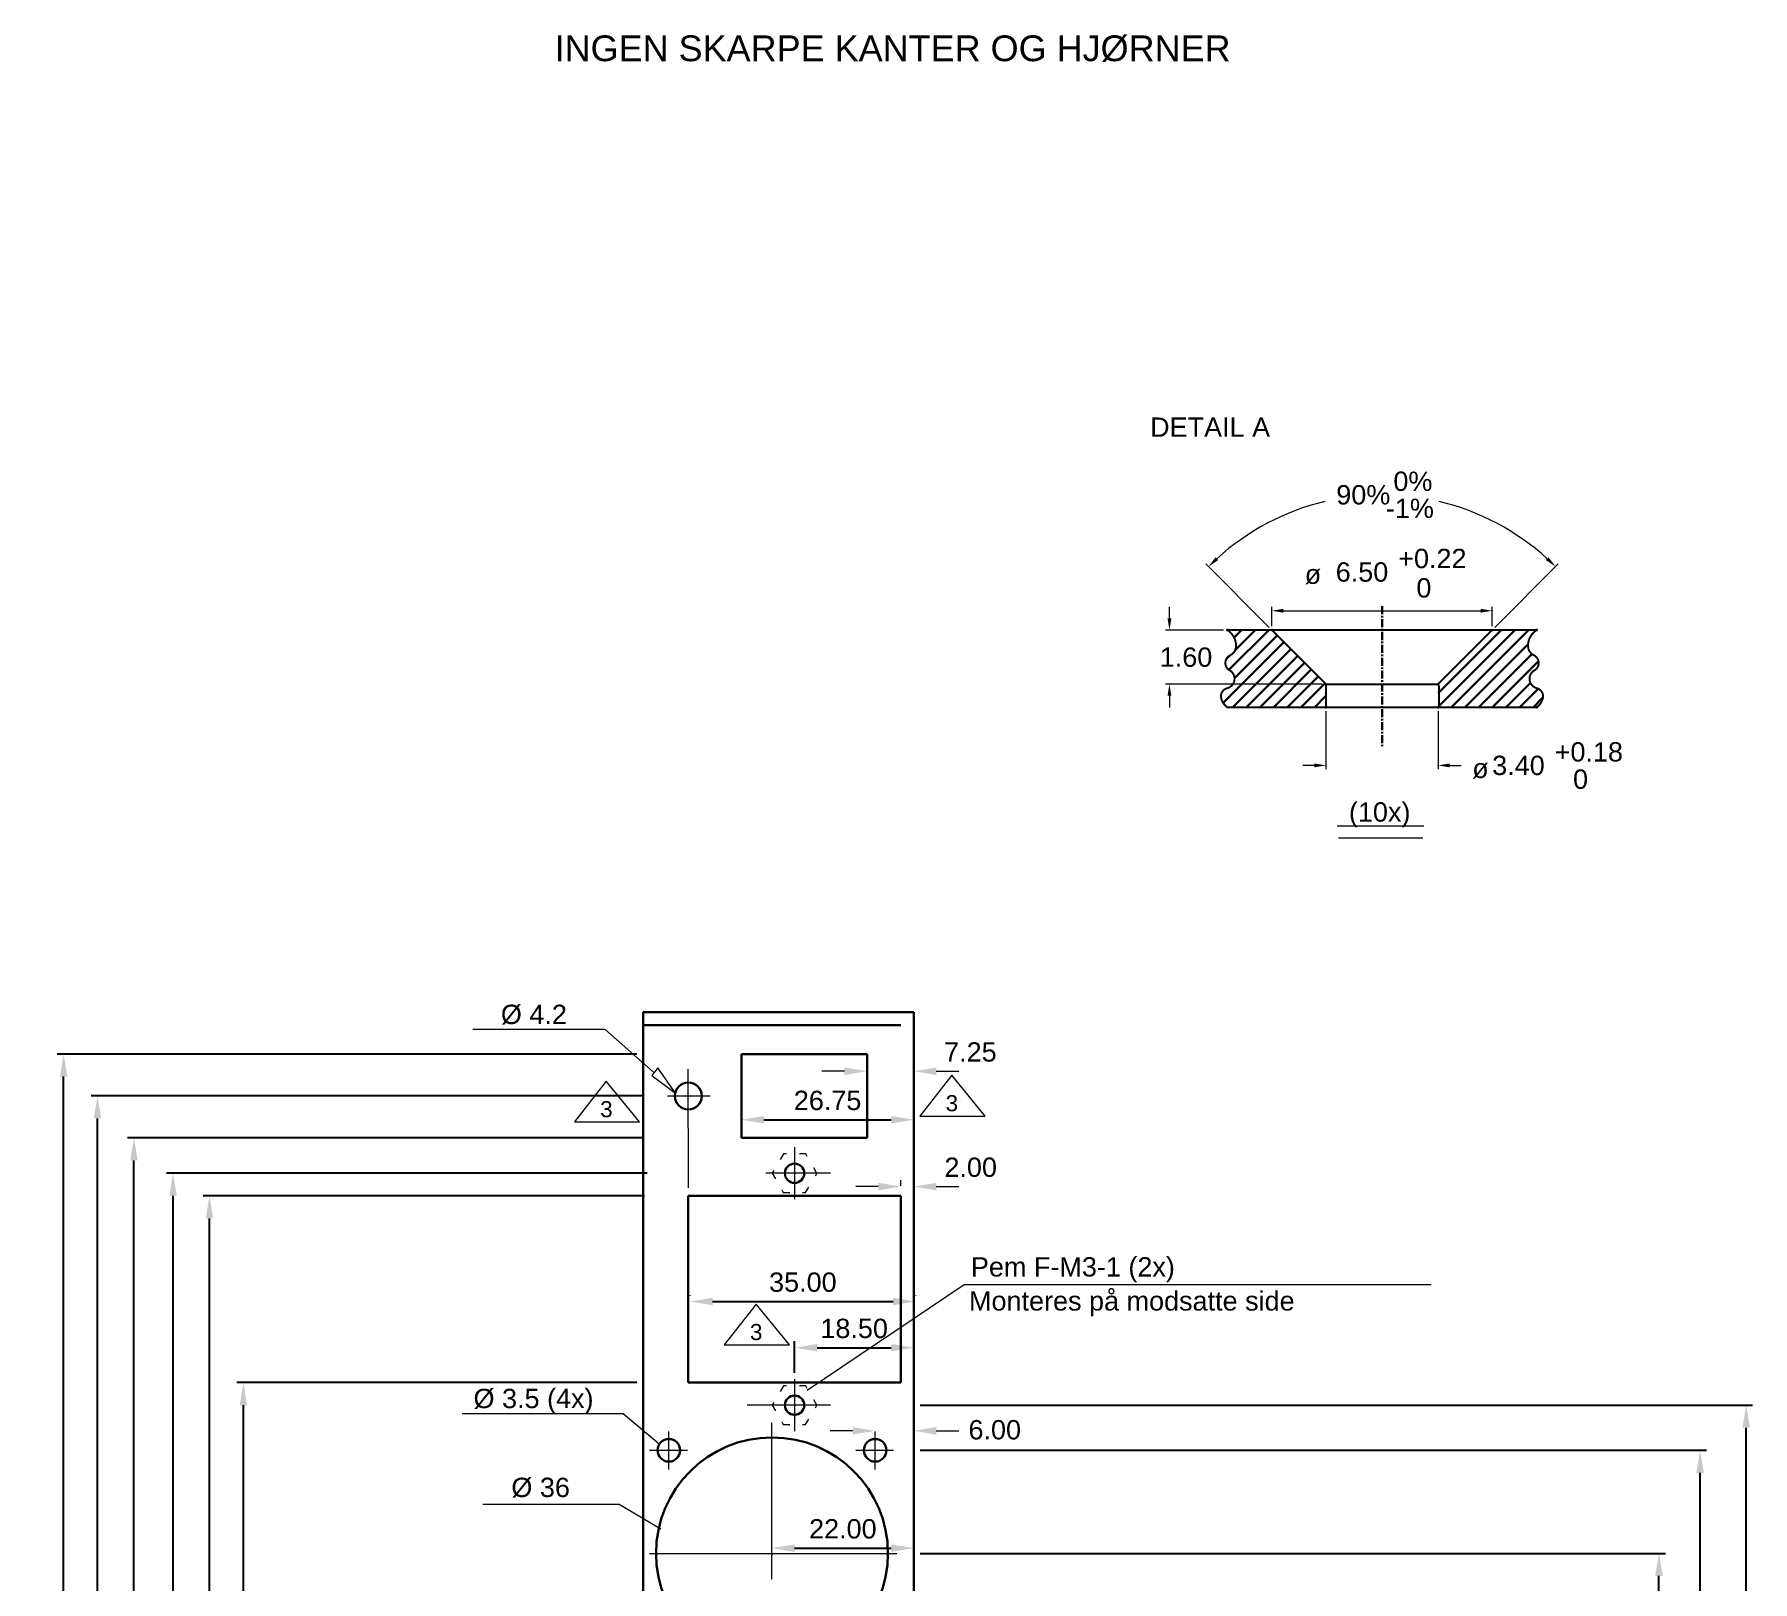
# Model space of a CAD drawing. Extents: x 20 to 957, y -67 to 697.
# Drawn here: x 22.6 to 289.3, y 412.1 to 652.3 of the extents above; entities that cross this region are included whole.
import ezdxf
from ezdxf.enums import TextEntityAlignment as Align

# ---------------------------------------------------------------- set-up
doc = ezdxf.new("R2010")
doc.units = 0
doc.header["$MEASUREMENT"] = 0
doc.linetypes.add('CENTER', pattern=[2, 1.25, -0.25, 0.25, -0.25])
doc.linetypes.add('SKJUL1', pattern=[3, 1, -2])
doc.layers.get('0').update_dxf_attribs({"linetype": 'CONTINUOUS'})
doc.layers.get('DEFPOINTS').update_dxf_attribs({"linetype": 'CONTINUOUS'})
doc.layers.add('DIM', color=1, linetype='CONTINUOUS', lineweight=13)
doc.layers.add('EMNE', color=3, linetype='CONTINUOUS', lineweight=30)
doc.styles.get("Standard").update_dxf_attribs({"font": 'ARIAL.TTF'})
doc.dimstyles.get("Standard").update_dxf_attribs({"dimtxt": 0.18, "dimasz": 0.18, "dimexe": 0.18, "dimexo": 0.0625, "dimgap": 0.09, "dimtad": 0, "dimtih": 1, "dimtoh": 1, "dimdec": 4, "dimzin": 0, "dimdsep": 46, "dimtxsty": 'Standard', "dimcen": 0.09, "dimadec": 0, "dimazin": 0, "dimtfac": 1, "dimtdec": 4, "dimtofl": 0, "dimtmove": 0, "dimatfit": 3, "dimfxl": 0, "dimtolj": 1, "dimtzin": 0, "dimarcsym": 0})

# ---------------------------------------------------------------- blocks, each defined once
blk = doc.blocks.new('*X1')
at = {"color": 0}
for p, q in [((20.45, 7.015), (22.435, 9)), ((20.45, 7.369), (22.081, 9)), ((20.789, 7), (22.789, 9)), ((21.142, 7), (22.779, 8.637)), ((21.496, 7), (22.877, 8.381)), ((21.849, 7), (23.048, 8.198)), ((22.203, 7), (22.839, 7.636)), ((22.556, 7), (23.04, 7.484)), ((22.91, 7), (23.164, 7.254))]:
    blk.add_line(p, q, dxfattribs=at)
blk = doc.blocks.new('*X0')
at = {"color": 0}
for p, q in [((15.006, 8.996), (15.01, 9)), ((15.041, 7.97), (16.071, 9)), ((15.172, 8.808), (15.364, 9)), ((15.201, 8.484), (15.718, 9)), ((14.892, 7.114), (16.464, 8.686)), ((15.132, 7), (16.641, 8.509)), ((15.183, 7.758), (16.287, 8.863)), ((14.975, 8.258), (15.061, 8.344)), ((15.485, 7), (16.818, 8.332)), ((15.839, 7), (16.994, 8.156)), ((16.192, 7), (17.171, 7.979)), ((16.546, 7), (17.348, 7.802)), ((16.899, 7), (17.525, 7.625)), ((17.253, 7), (17.55, 7.297))]:
    blk.add_line(p, q, dxfattribs=at)
blk = doc.blocks.new('*D38')
at = {"color": 0, "linetype": 'ByBlock'}
for p, q in [((136.57, 427.4), (151.57, 427.4)), ((133.07, 426.53), (133.07, 426.4)), ((155.07, 426.53), (155.07, 426.4))]:
    blk.add_line(p, q, dxfattribs=at)
for points in [[(136.57, 427.98), (136.57, 426.81), (133.07, 427.4)], [(151.57, 427.98), (151.57, 426.81), (155.07, 427.4)]]:
    blk.add_solid(points, dxfattribs=at)
at = {"layer": 'DEFPOINTS', "color": 0, "linetype": 'ByBlock'}
for p in [(133.07, 427.53), (155.07, 427.53), (155.07, 427.4)]:
    blk.add_point(p, dxfattribs=at)
at = {"color": 0, "linetype": 'ByBlock'}
blk.add_text('22.00', height=3, dxfattribs=at).set_placement((144.07, 430.4), align=Align.MIDDLE_CENTER)
blk = doc.blocks.new('*D53')
at = {"color": 0, "linetype": 'ByBlock'}
for p, q in [((120.07, 452.53), (120.07, 452.58)), ((123.57, 451.58), (151.57, 451.58)), ((155.07, 452.53), (155.07, 452.58))]:
    blk.add_line(p, q, dxfattribs=at)
for points in [[(123.57, 452.16), (123.57, 450.99), (120.07, 451.58)], [(151.57, 452.16), (151.57, 450.99), (155.07, 451.58)]]:
    blk.add_solid(points, dxfattribs=at)
at = {"layer": 'DEFPOINTS', "color": 0, "linetype": 'ByBlock'}
for p in [(120.07, 451.53), (155.07, 451.58), (155.07, 451.53)]:
    blk.add_point(p, dxfattribs=at)
at = {"color": 0, "linetype": 'ByBlock'}
blk.add_text('35.00', height=3, dxfattribs=at).set_placement((137.57, 454.58), align=Align.MIDDLE_CENTER)
blk = doc.blocks.new('*D55')
at = {"color": 0, "linetype": 'ByBlock'}
for p, q in [((156.07, 416.53), (271.75, 416.53)), ((270.75, 80.03), (270.75, 413.03)), ((156.07, 76.53), (271.75, 76.53))]:
    blk.add_line(p, q, dxfattribs=at)
for points in [[(270.17, 413.03), (271.34, 413.03), (270.75, 416.53)], [(270.17, 80.03), (271.34, 80.03), (270.75, 76.53)]]:
    blk.add_solid(points, dxfattribs=at)
at = {"layer": 'DEFPOINTS', "color": 0, "linetype": 'ByBlock'}
for p in [(155.07, 416.53), (270.75, 416.53), (155.07, 76.53)]:
    blk.add_point(p, dxfattribs=at)
at = {"color": 0, "linetype": 'ByBlock'}
blk.add_text('340.00', height=3, rotation=90, dxfattribs=at).set_placement((267.75, 246.53), align=Align.MIDDLE_CENTER)
blk = doc.blocks.new('*D56')
at = {"color": 0, "linetype": 'ByBlock'}
for p, q in [((156.07, 432.53), (278.14, 432.53)), ((277.14, 80.03), (277.14, 429.03)), ((156.07, 76.53), (278.14, 76.53))]:
    blk.add_line(p, q, dxfattribs=at)
for points in [[(276.56, 429.03), (277.72, 429.03), (277.14, 432.53)], [(276.56, 80.03), (277.72, 80.03), (277.14, 76.53)]]:
    blk.add_solid(points, dxfattribs=at)
at = {"layer": 'DEFPOINTS', "color": 0, "linetype": 'ByBlock'}
for p in [(155.07, 432.53), (277.14, 432.53), (155.07, 76.53)]:
    blk.add_point(p, dxfattribs=at)
at = {"color": 0, "linetype": 'ByBlock'}
blk.add_text('356.00', height=3, rotation=90, dxfattribs=at).set_placement((274.14, 254.53), align=Align.MIDDLE_CENTER)
blk = doc.blocks.new('*D68')
at = {"color": 0, "linetype": 'ByBlock'}
for p, q in [((155.07, 499.53), (155.07, 482.84)), ((128.32, 482.03), (128.32, 484.84)), ((131.82, 483.84), (151.57, 483.84))]:
    blk.add_line(p, q, dxfattribs=at)
for points in [[(131.82, 484.42), (131.82, 483.25), (128.32, 483.84)], [(151.57, 484.42), (151.57, 483.25), (155.07, 483.84)]]:
    blk.add_solid(points, dxfattribs=at)
at = {"layer": 'DEFPOINTS', "color": 0, "linetype": 'ByBlock'}
for p in [(155.07, 500.53), (155.07, 483.84), (128.32, 481.03)]:
    blk.add_point(p, dxfattribs=at)
at = {"color": 0, "linetype": 'ByBlock'}
blk.add_text('26.75', height=3, dxfattribs=at).set_placement((141.7, 486.84), align=Align.MIDDLE_CENTER)
blk = doc.blocks.new('*D69')
at = {"color": 0, "linetype": 'ByBlock'}
for p, q in [((155.07, 499.53), (155.07, 447.45)), ((136.58, 444.56), (136.58, 449.45)), ((140.08, 448.45), (151.57, 448.45))]:
    blk.add_line(p, q, dxfattribs=at)
for points in [[(140.08, 449.03), (140.08, 447.87), (136.58, 448.45)], [(151.57, 449.03), (151.57, 447.87), (155.07, 448.45)]]:
    blk.add_solid(points, dxfattribs=at)
at = {"layer": 'DEFPOINTS', "color": 0, "linetype": 'ByBlock'}
for p in [(155.07, 500.53), (155.07, 448.45), (136.58, 443.56)]:
    blk.add_point(p, dxfattribs=at)
at = {"color": 0, "linetype": 'ByBlock'}
blk.add_text('18.50', height=3, dxfattribs=at).set_placement((145.82, 451.45), align=Align.MIDDLE_CENTER)
blk = doc.blocks.new('*D70')
at = {"color": 0, "linetype": 'ByBlock'}
for p, q in [((156.07, 439.53), (285.29, 439.53)), ((284.29, 80.03), (284.29, 436.03)), ((156.07, 76.53), (285.29, 76.53))]:
    blk.add_line(p, q, dxfattribs=at)
for points in [[(283.71, 436.03), (284.88, 436.03), (284.29, 439.53)], [(283.71, 80.03), (284.88, 80.03), (284.29, 76.53)]]:
    blk.add_solid(points, dxfattribs=at)
at = {"layer": 'DEFPOINTS', "color": 0, "linetype": 'ByBlock'}
for p in [(155.07, 439.53), (284.29, 439.53), (155.07, 76.53)]:
    blk.add_point(p, dxfattribs=at)
at = {"color": 0, "linetype": 'ByBlock'}
blk.add_text('363.00', height=3, rotation=90, dxfattribs=at).set_placement((281.29, 258.03), align=Align.MIDDLE_CENTER)
blk = doc.blocks.new('*D71')
at = {"color": 0, "linetype": 'ByBlock'}
for p, q in [((112.07, 443.03), (50.01, 443.03)), ((51.01, 80.03), (51.01, 439.53)), ((112.07, 76.53), (50.01, 76.53))]:
    blk.add_line(p, q, dxfattribs=at)
for points in [[(50.43, 439.53), (51.59, 439.53), (51.01, 443.03)], [(50.43, 80.03), (51.59, 80.03), (51.01, 76.53)]]:
    blk.add_solid(points, dxfattribs=at)
at = {"layer": 'DEFPOINTS', "color": 0, "linetype": 'ByBlock'}
for p in [(51.01, 443.03), (113.07, 443.03), (113.07, 76.53)]:
    blk.add_point(p, dxfattribs=at)
at = {"color": 0, "linetype": 'ByBlock'}
blk.add_text('366.50', height=3, rotation=90, dxfattribs=at).set_placement((48.01, 259.78), align=Align.MIDDLE_CENTER)
blk = doc.blocks.new('*D72')
at = {"color": 0, "linetype": 'ByBlock'}
for p, q in [((112.07, 472.03), (43.54, 472.03)), ((44.54, 80.03), (44.54, 468.53)), ((112.07, 76.53), (43.54, 76.53))]:
    blk.add_line(p, q, dxfattribs=at)
for points in [[(43.96, 468.53), (45.12, 468.53), (44.54, 472.03)], [(43.96, 80.03), (45.12, 80.03), (44.54, 76.53)]]:
    blk.add_solid(points, dxfattribs=at)
at = {"layer": 'DEFPOINTS', "color": 0, "linetype": 'ByBlock'}
for p in [(44.54, 472.03), (113.07, 472.03), (113.07, 76.53)]:
    blk.add_point(p, dxfattribs=at)
at = {"color": 0, "linetype": 'ByBlock'}
blk.add_text('395.50', height=3, rotation=90, dxfattribs=at).set_placement((41.54, 274.28), align=Align.MIDDLE_CENTER)
blk = doc.blocks.new('*D73')
at = {"color": 0, "linetype": 'ByBlock'}
for p, q in [((112.07, 475.53), (37.48, 475.53)), ((38.48, 80.03), (38.48, 472.03)), ((112.07, 76.53), (37.48, 76.53))]:
    blk.add_line(p, q, dxfattribs=at)
for points in [[(37.89, 472.03), (39.06, 472.03), (38.48, 475.53)], [(37.89, 80.03), (39.06, 80.03), (38.48, 76.53)]]:
    blk.add_solid(points, dxfattribs=at)
at = {"layer": 'DEFPOINTS', "color": 0, "linetype": 'ByBlock'}
for p in [(38.48, 475.53), (113.07, 475.53), (113.07, 76.53)]:
    blk.add_point(p, dxfattribs=at)
at = {"color": 0, "linetype": 'ByBlock'}
blk.add_text('399.00', height=3, rotation=90, dxfattribs=at).set_placement((35.48, 276.03), align=Align.MIDDLE_CENTER)
blk = doc.blocks.new('*D74')
at = {"color": 0, "linetype": 'ByBlock'}
for p, q in [((112.07, 481.03), (32.22, 481.03)), ((33.22, 80.03), (33.22, 477.53)), ((112.07, 76.53), (32.22, 76.53))]:
    blk.add_line(p, q, dxfattribs=at)
for points in [[(32.64, 477.53), (33.8, 477.53), (33.22, 481.03)], [(32.64, 80.03), (33.8, 80.03), (33.22, 76.53)]]:
    blk.add_solid(points, dxfattribs=at)
at = {"layer": 'DEFPOINTS', "color": 0, "linetype": 'ByBlock'}
for p in [(33.22, 481.03), (113.07, 481.03), (113.07, 76.53)]:
    blk.add_point(p, dxfattribs=at)
at = {"color": 0, "linetype": 'ByBlock'}
blk.add_text('404.50', height=3, rotation=90, dxfattribs=at).set_placement((30.22, 278.78), align=Align.MIDDLE_CENTER)
blk = doc.blocks.new('*D75')
at = {"color": 0, "linetype": 'ByBlock'}
for p, q in [((112.07, 487.53), (26.56, 487.53)), ((27.56, 80.03), (27.56, 484.03)), ((112.07, 76.53), (26.56, 76.53))]:
    blk.add_line(p, q, dxfattribs=at)
for points in [[(26.98, 484.03), (28.14, 484.03), (27.56, 487.53)], [(26.98, 80.03), (28.14, 80.03), (27.56, 76.53)]]:
    blk.add_solid(points, dxfattribs=at)
at = {"layer": 'DEFPOINTS', "color": 0, "linetype": 'ByBlock'}
for p in [(27.56, 487.53), (113.07, 487.53), (113.07, 76.53)]:
    blk.add_point(p, dxfattribs=at)
at = {"color": 0, "linetype": 'ByBlock'}
blk.add_text('411.00', height=3, rotation=90, dxfattribs=at).set_placement((24.56, 282.03), align=Align.MIDDLE_CENTER)
blk = doc.blocks.new('*D76')
at = {"color": 0, "linetype": 'ByBlock'}
for p, q in [((112.07, 494.03), (22.11, 494.03)), ((23.11, 80.03), (23.11, 490.53)), ((112.07, 76.53), (22.11, 76.53))]:
    blk.add_line(p, q, dxfattribs=at)
for points in [[(22.53, 490.53), (23.7, 490.53), (23.11, 494.03)], [(22.53, 80.03), (23.7, 80.03), (23.11, 76.53)]]:
    blk.add_solid(points, dxfattribs=at)
at = {"layer": 'DEFPOINTS', "color": 0, "linetype": 'ByBlock'}
for p in [(23.11, 494.03), (113.07, 494.03), (113.07, 76.53)]:
    blk.add_point(p, dxfattribs=at)
at = {"color": 0, "linetype": 'ByBlock'}
blk.add_text('417.50', height=3, rotation=90, dxfattribs=at).set_placement((20.11, 285.28), align=Align.MIDDLE_CENTER)

msp = doc.modelspace()

# ---------------------------------------------------------------- linework, layer by layer
at = {"layer": 'DEFPOINTS', "color": 0, "linetype": 'ByBlock'}
for p in [(159.07282, 499.52671), (159.07282, 499.52671), (151.82412, 494.02671)]:
    msp.add_point(p, dxfattribs=at)
at = {"layer": 'DIM', "linetype": 'ByBlock'}
for p, q in [((204.39825, 570.10462), (214.23902, 560.26385)), ((259.12832, 570.10462), (249.28755, 560.26385)), ((198.76328, 561.63958), (198.76328, 563.43958)), ((214.66328, 560.43958), (214.66328, 563.43958)), ((216.46328, 562.83958), (247.06328, 562.83958)), ((248.86328, 560.43958), (248.86328, 563.43958)), ((207.16328, 559.83958), (198.16328, 559.83958)), ((222.46328, 551.43958), (198.16328, 551.43958)), ((198.76328, 549.63958), (198.76328, 547.83958)), ((223.06328, 547.23958), (223.06328, 538.23958)), ((240.46328, 547.23958), (240.46328, 538.23958)), ((221.26328, 538.83958), (219.46328, 538.83958)), ((242.26328, 538.83958), (244.06328, 538.83958))]:
    msp.add_line(p, q, dxfattribs=at)
at = {"layer": 'DIM'}
for p, q in [((224.82024, 529.43343), (238.24956, 529.43343)), ((224.98604, 527.61038), (238.08377, 527.61038)), ((111.17205, 497.86603), (90.62376, 497.86603)), ((118.69677, 491.21205), (111.17205, 497.86603)), ((119.33186, 491.91281), (118.41274, 490.71133)), ((122.08922, 487.95501), (119.33186, 491.91281)), ((124.0766, 482.52987), (124.0766, 491.7014)), ((111.35127, 489.80829), (106.41089, 483.4916)), ((116.52142, 483.4916), (111.35127, 489.80829)), ((118.41274, 490.71133), (122.08922, 487.95501)), ((164.9786, 490.73255), (160.03823, 484.41586)), ((170.14876, 484.41586), (164.9786, 490.73255)), ((120.8266, 487.52987), (127.46322, 487.52987)), ((106.41089, 483.4916), (116.52142, 483.4916)), ((160.03823, 484.41586), (170.14876, 484.41586)), ((124.0766, 482.52987), (124.0766, 473.27222)), ((124.0766, 445.7014), (124.0766, 456.78418)), ((142.54015, 441.86897), (166.88022, 458.26304)), ((166.88022, 458.26304), (239.37231, 458.26304)), ((134.59859, 455.21457), (129.65821, 448.89787)), ((139.76874, 448.89787), (134.59859, 455.21457)), ((129.65821, 448.89787), (139.76874, 448.89787)), ((113.94764, 438.19263), (88.97673, 438.19263)), ((119.52938, 433.494), (113.94764, 438.19263)), ((146.17397, 439.52781), (133.19424, 439.52737)), ((121.07, 429.53), (121.07, 435.43482)), ((137.07, 412.5208), (137.07, 436.81663)), ((153.07, 429.53), (153.07, 435.43482)), ((118.07, 432.53), (123.92917, 432.53)), ((150.07, 432.53), (155.92917, 432.53)), ((113.36009, 424.09674), (92.20826, 424.09674)), ((119.82315, 420.2791), (113.36009, 424.09674)), ((118.07, 416.53), (156.44692, 416.53))]:
    msp.add_line(p, q, dxfattribs=at)
at = {"layer": 'DIM', "color": 1, "linetype": 'ByBlock'}
for p, q in [((148.32412, 491.36131), (144.82412, 491.36131)), ((151.82412, 493.02671), (151.82412, 490.36131)), ((162.57282, 491.36131), (166.07282, 491.36131)), ((153.57412, 473.46284), (150.07412, 473.46284)), ((157.07412, 473.58301), (157.07412, 474.46284)), ((159.07412, 473.58301), (159.07412, 474.46284)), ((162.57412, 473.46284), (166.07412, 473.46284)), ((159.07412, 444.52671), (159.07412, 444.54965)), ((149.57412, 435.54965), (146.07412, 435.54965)), ((162.57412, 435.54965), (166.07412, 435.54965))]:
    msp.add_line(p, q, dxfattribs=at)
at = {"layer": 'DIM', "color": 1, "linetype": 'Continuous'}
for p, q in [((140.57596, 479.56306), (140.57596, 471.51305)), ((146.17397, 475.52781), (136.12072, 475.52781)), ((140.57596, 443.56306), (140.57596, 435.51305))]:
    msp.add_line(p, q, dxfattribs=at)
at = {"layer": 'DIM', "color": 1, "linetype": 'SKJUL1'}
for points in [[(138.82461, 472.53774), (142.28868, 472.52232), (144.03407, 475.51458), (142.31539, 478.52226), (138.85132, 478.53768), (137.10593, 475.54542)], [(138.82461, 436.53774), (142.28868, 436.52232), (144.03407, 439.51458), (142.31539, 442.52226), (138.85132, 442.53768), (137.10593, 439.54542)]]:
    msp.add_lwpolyline(points, close=True, dxfattribs=at)
at = {"layer": 'DIM', "linetype": 'ByBlock'}
for start, end in [(103.447089, 132.292861), (47.707139, 76.552911)]:
    msp.add_arc((231.76328, 542.73958), 38.1, start, end, dxfattribs=at)
for p in [(248.86328, 562.83958), (198.76328, 551.43958), (240.46328, 538.83958)]:
    msp.add_point(p, dxfattribs=at)
at = {"layer": 'DIM', "color": 1, "linetype": 'ByBlock'}
for p in [(159.07412, 473.46284), (159.07412, 472.58301), (157.07412, 471.52671), (159.07412, 443.54965), (159.07412, 443.52671)]:
    msp.add_point(p, dxfattribs=at)
at = {"layer": 'DIM', "linetype": 'ByBlock'}
for points in [[(206.33208, 570.70564), (205.91796, 571.13981), (204.82251, 569.68035)], [(257.19449, 570.70564), (257.60861, 571.13981), (258.70405, 569.68035)], [(216.46328, 562.53958), (216.46328, 563.13958), (214.66328, 562.83958)], [(247.06328, 562.53958), (247.06328, 563.13958), (248.86328, 562.83958)], [(199.06328, 561.63958), (198.46328, 561.63958), (198.76328, 559.83958)], [(199.06328, 549.63958), (198.46328, 549.63958), (198.76328, 551.43958)], [(221.26328, 538.53958), (221.26328, 539.13958), (223.06328, 538.83958)], [(242.26328, 538.53958), (242.26328, 539.13958), (240.46328, 538.83958)]]:
    msp.add_solid(points, dxfattribs=at)
at = {"layer": 'DIM', "color": 1, "linetype": 'ByBlock'}
for points in [[(148.32412, 491.94464), (148.32412, 490.77798), (151.82412, 491.36131)], [(162.57282, 491.94464), (162.57282, 490.77798), (159.07282, 491.36131)], [(153.57412, 474.04618), (153.57412, 472.87951), (157.07412, 473.46284)], [(162.57412, 474.04618), (162.57412, 472.87951), (159.07412, 473.46284)], [(149.57412, 436.13299), (149.57412, 434.96632), (153.07412, 435.54965)], [(162.57412, 436.13299), (162.57412, 434.96632), (159.07412, 435.54965)]]:
    msp.add_solid(points, dxfattribs=at)
at = {"layer": 'EMNE'}
for p, q in [((159.07282, 500.52671), (117.07282, 500.52671)), ((117.07412, 500.52671), (117.07412, 76.52671)), ((159.07282, 76.52671), (159.07282, 500.52671)), ((117.07282, 498.52671), (157.07282, 498.52671)), ((132.32412, 481.02671), (132.32412, 494.02671)), ((132.32412, 494.02671), (151.82412, 494.02671)), ((151.82412, 494.02671), (151.82412, 481.02671)), ((151.82412, 481.02671), (132.32412, 481.02671)), ((124.07412, 443.02671), (124.07412, 472.02671)), ((124.07412, 472.02671), (157.07412, 472.02671)), ((157.07412, 472.02671), (157.07412, 443.02671)), ((157.07412, 443.02671), (124.07412, 443.02671))]:
    msp.add_line(p, q, dxfattribs=at)
at = {"layer": 'EMNE', "color": 3, "linetype": 'CENTER'}
msp.add_lwpolyline([(231.76328, 563.5497), (231.76328, 541.83958)], dxfattribs=at)
at = {"layer": 'EMNE', "const_width": 0.3}
for points in [[(207.76328, 559.83958, -0.134794699), (208.81696, 558.65232, -0.142146428), (209.08029, 557.16717, -0.260811966), (208.21292, 555.94493, 0.281141839), (207.44393, 554.76941, 0.276874424), (208.09417, 553.60435, -0.251153011), (208.86211, 552.37165, -0.360663199), (207.7346, 550.81636, 0.399306398), (206.78939, 549.30785, 0.096696263), (207.11945, 548.51141, 0.089469156), (207.76328, 547.83958)], [(255.76328, 559.83958, 0.134794699), (254.7096, 558.65232, 0.142146428), (254.44628, 557.16717, 0.260811966), (255.31365, 555.94493, -0.281141839), (256.08263, 554.76941, -0.276874424), (255.43239, 553.60435, 0.251153011), (254.66446, 552.37165, 0.360663199), (255.79196, 550.81636, -0.399306398), (256.73717, 549.30785, -0.096696263), (256.40712, 548.51141, -0.089469156), (255.76328, 547.83958)]]:
    msp.add_lwpolyline(points, format="xyb", dxfattribs=at)
for points in [[(207.76328, 559.83958), (255.76328, 559.83958)], [(223.06328, 551.43958), (214.66328, 559.83958)], [(240.46328, 551.43958), (248.86328, 559.83958)], [(223.06328, 551.43958), (240.46328, 551.43958)], [(223.06328, 551.43958), (223.06328, 547.83958)], [(240.6148, 551.28807), (240.6148, 547.68807)], [(207.76328, 547.83958), (255.76328, 547.83958)]]:
    msp.add_lwpolyline(points, dxfattribs=at)
at = {"layer": 'EMNE'}
for centre, radius in [((124.0766, 487.52987), 2.1), ((137.07, 416.53), 18), ((121.07, 432.53), 1.75), ((153.07, 432.53), 1.75)]:
    msp.add_circle(centre, radius, dxfattribs=at)
at = {"layer": 'EMNE', "linetype": 'Continuous'}
for centre in [(140.57, 475.53), (140.57, 439.53)]:
    msp.add_circle(centre, 1.5, dxfattribs=at)
at = {"layer": 'EMNE', "linetype": 'ByBlock'}
for p in [(207.76328, 559.83958), (214.66328, 559.83958), (214.66328, 559.83958), (248.86328, 559.83958), (248.86328, 559.83958), (255.76328, 559.83958), (223.06328, 551.43958), (223.06328, 551.43958), (240.46328, 551.43958), (223.06328, 547.83958), (240.46328, 547.83958), (255.76328, 547.83958)]:
    msp.add_point(p, dxfattribs=at)

# ---------------------------------------------------------------- block references
at = {"layer": 'EMNE', "color": 3, "xscale": 6, "yscale": 6, "zscale": 6}
for name in ['*X0', '*X1']:
    msp.add_blockref(name, (117.76328, 505.83958), dxfattribs=at)

# ---------------------------------------------------------------- texts
at = {"layer": 'DIM'}
for s, height, p in [('INGEN SKARPE KANTER OG HJØRNER', 4, (103.31926, 648.14224)), ('ø', 3, (219.76276, 567.00899)), ('0', 3, (237.10044, 564.88869)), ('ø', 3, (245.76241, 536.88193)), ('0', 3, (261.41623, 535.20103)), ('(10x)', 3, (226.62798, 530.10762)), ('Ø 4.2', 3, (94.98613, 498.69332)), ('3', 2.5, (110.39356, 484.2313)), ('3', 2.5, (164.0209, 485.15556)), ('Pem F-M3-1 (2x)', 3, (167.94561, 459.50363)), ('Monteres på modsatte side', 3, (167.65183, 454.21767)), ('3', 2.5, (133.64088, 449.63758)), ('Ø 3.5 (4x)', 3, (90.73938, 439.07362)), ('Ø 36', 3, (96.61489, 425.2714))]:
    msp.add_text(s, height=height, dxfattribs=at).set_placement(p)
at = {"layer": 'DIM', "linetype": 'ByBlock'}
for s, p in [(' 0%', (232.36328, 581.43958)), ('90%', (224.66328, 579.33958)), ('-1%', (232.36328, 577.23958)), ('+0.22', (234.2773, 569.45493)), ('6.50', (224.5773, 567.35493)), ('1.60', (197.26328, 554.13958)), ('+0.18', (258.56328, 539.43958)), ('3.40', (248.86328, 537.33958))]:
    msp.add_text(s, height=3, dxfattribs=at).set_placement(p)
at = {"layer": 'DIM', "color": 1, "linetype": 'ByBlock'}
for s, p in [('7.25', (167.86465, 494.36131)), ('2.00', (167.91414, 476.46284)), ('6.00', (171.64713, 435.72059))]:
    msp.add_text(s, height=3, dxfattribs=at).set_placement(p, align=Align.MIDDLE_CENTER)
at = {"layer": 'EMNE'}
msp.add_text('DETAIL A', height=3, dxfattribs=at).set_placement((195.76328, 589.83958))

# ---------------------------------------------------------------- dimensions: what is measured, and where the dimension line sits
at = {"layer": 'DIM'}
for base, p1, p2, picture, middle, set_off in [((159.07282, 483.83519), (132.32412, 481.02671), (159.07282, 500.52671), '*D68', (145.69847, 486.83519), (4, 0)), ((159.07282, 448.44924), (140.57596, 443.56306), (159.07282, 500.52671), '*D69', (149.82439, 451.44924), (4, 0)), ((159.36353, 455.62697), (124.36353, 455.57696), (159.36353, 455.57696), '*D53', (141.86353, 458.62697), (4.28941, 4.05024)), ((159.07412, 417.34245), (137.07412, 417.47106), (159.07412, 417.47106), '*D38', (148.07412, 420.34245), (4, -10.05565))]:
    dim = msp.add_linear_dim(base=base, p1=p1, p2=p2, dimstyle='Standard', dxfattribs=at)
    dim.commit()
    dim.dimension.update_dxf_attribs({"geometry": picture, "text_midpoint": middle, "insert": set_off})
for base, p1, p2, picture, middle, set_off in [((27.11227, 494.02671), (117.07412, 76.52671), (117.07412, 494.02671), '*D76', (24.11227, 285.27671), (4, 0)), ((32.36823, 487.52671), (117.88273, 76.52671), (117.88273, 487.52671), '*D75', (29.36823, 282.02671), (4.80861, 0)), ((38.0285, 481.02671), (117.88273, 76.52671), (117.88273, 481.02671), '*D74', (35.0285, 278.77671), (4.80861, 0)), ((44.09308, 475.52671), (118.69134, 76.52671), (118.69134, 475.52671), '*D73', (41.09308, 276.02671), (5.61722, 0)), ((49.75334, 472.02671), (118.28703, 76.52671), (118.28703, 472.02671), '*D72', (46.75334, 274.27671), (5.21291, 0)), ((55.00931, 443.02671), (117.07412, 76.52671), (117.07412, 443.02671), '*D71', (52.00931, 259.77671), (4, 0)), ((288.29319, 439.52671), (159.07412, 76.52671), (159.07412, 439.52671), '*D70', (285.29319, 258.02671), (4, 0)), ((281.1386, 432.52671), (159.07412, 76.52671), (159.07412, 432.52671), '*D56', (278.1386, 254.52671), (4, 0)), ((274.75407, 416.52671), (159.07412, 76.52671), (159.07412, 416.52671), '*D55', (271.75407, 246.52671), (4, 0))]:
    dim = msp.add_linear_dim(base=base, p1=p1, p2=p2, angle=90, dimstyle='Standard', dxfattribs=at)
    dim.commit()
    dim.dimension.update_dxf_attribs({"geometry": picture, "text_midpoint": middle, "insert": set_off})

doc.saveas('drawing.dxf')
